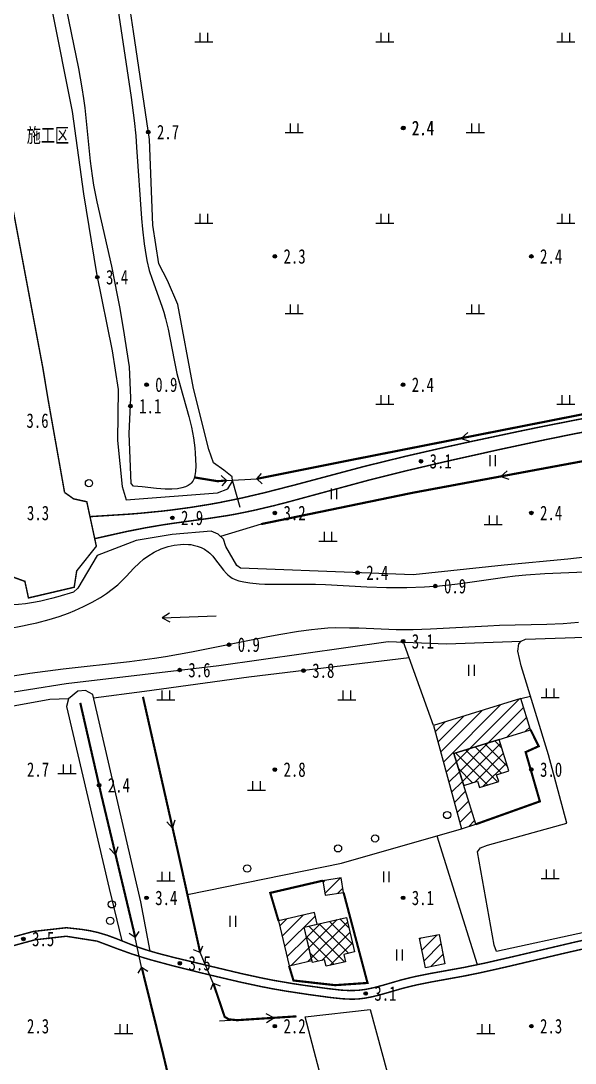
# Model space of a CAD drawing. Header units: metres. Extents: x 494039 to 619385, y 3351420 to 3402703.
# Drawn here: x 581703.7 to 581856.8, y 3397068.8 to 3397356.6 of the extents above; entities that cross this region are included whole.
import ezdxf
from ezdxf.enums import TextEntityAlignment as Align

# ---------------------------------------------------------------- set-up
doc = ezdxf.new("R2010")
doc.units = ezdxf.units.M
for name, pattern in [('2180', [0]), ('2430', [0]), ('4410a', [0]), ('8521', [0]), ('9610', [0])]:
    doc.linetypes.add(name, pattern=pattern)
for name, color, linetype in [('210100', 130, 'Continuous'), ('220200', 130, 'Continuous'), ('220900', 130, '2180'), ('261301', 141, 'Continuous'), ('310300', 8, 'Continuous'), ('310500', 8, 'Continuous'), ('330400', 8, 'Continuous'), ('380201', 8, '2430'), ('420500', 8, 'Continuous'), ('440100', 8, 'Continuous'), ('510301', 8, 'Continuous'), ('720100', 8, 'Continuous'), ('760201', 8, '8521'), ('810100', 8, '9610'), ('810302', 8, 'Continuous'), ('810600', 8, 'Continuous')]:
    doc.layers.add(name, color=color, linetype=linetype)
pattern_1 = [(45, (0, 0), (-1.767766953, 1.767766953), []), (135, (0, 0), (-1.767766953, -1.767766953), [])]
pattern_2 = [(45, (0, 0), (-1.767766953, 1.767766953), [])]

# ---------------------------------------------------------------- blocks, each defined once
blk = doc.blocks.new('gc170')
at = {"linetype": 'Continuous'}
blk.add_circle((0, 0), 0.5, dxfattribs=at)
blk = doc.blocks.new('gu')
at = {"flags": 128}
for points in [[(3.75, 0), (-3.75, 0)], [(2.71, -0.6), (3.75, 0), (3.75, 0), (2.71, 0.6)]]:
    blk.add_lwpolyline(points, dxfattribs=at)
blk = doc.blocks.new('p_point')
for radius in [0.25, 0.2, 0.15, 0.1, 0.05]:
    blk.add_circle((0, 0), radius)
blk.add_point((0, 0))
blk = doc.blocks.new('vm')
at = {"linetype": 'Continuous'}
for p, q in [((1.25, 0), (-1.25, 0)), ((-0.5, 0), (-0.5, 1.3)), ((0.5, 1.3), (0.5, 0))]:
    blk.add_line(p, q, dxfattribs=at)
blk = doc.blocks.new('ve')
at = {"color": 0, "linetype": 'Continuous'}
for p, q in [((-0.4, 1.5), (-0.4, 0)), ((0.4, 0), (0.4, 1.5))]:
    blk.add_line(p, q, dxfattribs=at)
blk = doc.blocks.new('1-3&1-4')
at = {"layer": '310300', "linetype": 'Continuous'}
h = blk.add_hatch(dxfattribs=at)
h.set_pattern_fill('ANSI31', color=8, scale=20, style=0)
h.set_pattern_definition(pattern_2)
h.paths.add_polyline_path([(581844.4881, 3397160.8799), (581841.8049, 3397169.5268), (581817.6494, 3397162.0314), (581825.4462, 3397133.5531), (581829.3486, 3397134.764), (581823.2863, 3397154.301)])
h = blk.add_hatch(dxfattribs=at)
h.set_pattern_fill('ANSI31', color=8, scale=20, style=0)
h.set_pattern_definition(pattern_2)
h.paths.add_polyline_path([(581792.8399, 3397115.9463), (581792.2097, 3397119.9874), (581787.0882, 3397119.1887), (581787.7184, 3397115.1476)])
h = blk.add_hatch(dxfattribs=at)
h.set_pattern_fill('ANSI31', color=8, scale=20, style=0)
h.set_pattern_definition(pattern_2)
h.paths.add_polyline_path([(581781.9408, 3397106.3176), (581785.5327, 3397107.1562), (581784.7773, 3397110.392), (581774.8895, 3397108.0835), (581777.7815, 3397095.6967), (581784.0773, 3397097.1666)])
h = blk.add_hatch(dxfattribs=at)
h.set_pattern_fill('ANSI31', color=8, scale=20, style=0)
h.set_pattern_definition(pattern_2)
h.paths.add_polyline_path([(581820.8062, 3397096.2071), (581815.4348, 3397095.1637), (581813.8539, 3397103.302), (581819.2253, 3397104.3454)])
at = {"layer": '310500', "linetype": 'Continuous'}
h = blk.add_hatch(dxfattribs=at)
h.set_pattern_fill('ANSI37', color=8, scale=20, style=0)
h.set_pattern_definition(pattern_1)
h.paths.add_polyline_path([(581823.2863, 3397154.301), (581826.0221, 3397145.4844), (581829.8707, 3397146.6786), (581830.4092, 3397144.9431), (581835.6924, 3397146.5825), (581835.1122, 3397148.4525), (581838.5252, 3397149.5115), (581835.8311, 3397158.1936)])
h = blk.add_hatch(dxfattribs=at)
h.set_pattern_fill('ANSI37', color=8, scale=20, style=0)
h.set_pattern_definition(pattern_1)
h.paths.add_polyline_path([(581793.6454, 3397109.0503), (581795.8749, 3397099.5009), (581792.8953, 3397098.8053), (581793.363, 3397096.8024), (581788.0295, 3397095.5572), (581787.6121, 3397097.3452), (581784.2205, 3397096.5534), (581781.9408, 3397106.3176)])
at = {"layer": '210100', "color": 141, "linetype": 'Continuous', "flags": 128}
for points in [[(581734.8034, 3397228.1728), (581734.2047, 3397228.8384), (581733.6509, 3397242.7109), (581734.0916, 3397252.4855), (581733.7006, 3397261.0839), (581732.0951, 3397271.6925), (581731.0663, 3397277.6159), (581730.4435, 3397280.888), (581728.8153, 3397288.8675), (581724.8245, 3397306.6831), (581723.9098, 3397311.2955), (581723.485, 3397313.8441), (581722.9581, 3397317.8398), (581721.4522, 3397332.561), (581721.1144, 3397335.2277), (581720.6763, 3397338.1078), (581719.7125, 3397343.4468), (581715.7136, 3397363.2503)], [(581730.3493, 3397361.2279), (581731.0266, 3397356.3568), (581734.1801, 3397335.4689), (581735.0087, 3397329.0758), (581735.4365, 3397324.8516), (581735.6912, 3397321.7875), (581737.0552, 3397302.0305), (581737.308, 3397299.1188), (581737.7589, 3397295.0558), (581738.0049, 3397293.3253), (581738.5165, 3397290.465), (581739.1899, 3397287.6873), (581739.9365, 3397285.311), (581742.6724, 3397277.7961), (581743.2072, 3397276.1363), (581743.6734, 3397274.4779), (581744.386, 3397271.4598), (581746.0258, 3397262.9696), (581746.832, 3397259.2344), (581747.8015, 3397255.566), (581750.1474, 3397247.4002), (581750.8773, 3397244.4076), (581751.4138, 3397241.5153), (581751.7714, 3397238.6814), (581751.8971, 3397237.2088), (581752.04, 3397233.7841), (581751.9725, 3397232.1974), (581751.8064, 3397231.1034), (581751.5487, 3397230.2221), (581751.2247, 3397229.5446), (581750.7879, 3397228.9573), (581750.4832, 3397228.6711), (581749.9294, 3397228.2996), (581749.1972, 3397227.9659), (581748.1919, 3397227.6607), (581747.0112, 3397227.4295), (581745.4083, 3397227.2794), (581743.5462, 3397227.2885), (581741.1601, 3397227.4904), (581737.19, 3397227.9819), (581734.8034, 3397228.1728)], [(581700.3639, 3397188.859), (581704.191, 3397189.5566), (581706.2951, 3397189.9971), (581708.128, 3397190.4176), (581711.5078, 3397191.2943), (581714.3362, 3397192.1521), (581716.8739, 3397193.0496), (581718.6537, 3397193.7712), (581721.0611, 3397194.874), (581723.4134, 3397196.095), (581725.6967, 3397197.4326), (581727.3524, 3397198.5164), (581728.9478, 3397199.6767), (581730.4693, 3397200.9238), (581731.3162, 3397201.6968), (581732.8139, 3397203.2139), (581734.9478, 3397205.492), (581736.348, 3397206.8746), (581737.6311, 3397207.9707), (581738.7543, 3397208.7929), (581740.5413, 3397209.8839), (581742.4373, 3397210.7887), (581744.4321, 3397211.4808), (581746.0985, 3397211.8599), (581747.7908, 3397212.0664), (581748.64, 3397212.1011), (581749.9917, 3397212.0538), (581750.6603, 3397211.9796), (581751.3215, 3397211.8692), (581752.455, 3397211.5832), (581753.4766, 3397211.2011), (581754.4316, 3397210.7124), (581755.4308, 3397210.0204), (581755.8817, 3397209.6286), (581756.7177, 3397208.7631), (581757.2377, 3397208.1409), (581759.697, 3397204.9011), (581760.4872, 3397204.0203), (581760.9081, 3397203.6185), (581761.3509, 3397203.2489), (581762.0631, 3397202.7671), (581762.9153, 3397202.347), (581763.9241, 3397201.9962), (581765.2797, 3397201.6799), (581766.993, 3397201.4232), (581769.5443, 3397201.1881), (581771.1267, 3397201.1063), (581775.2119, 3397201.0451), (581781.4606, 3397201.0924), (581785.1184, 3397201.0354), (581787.8437, 3397200.9357), (581799.2308, 3397200.3402), (581804.7048, 3397200.1371), (581810.3137, 3397200.1288), (581815.1574, 3397200.2945), (581819.3847, 3397200.5869), (581822.7352, 3397200.9423), (581825.1772, 3397201.2602), (581837.3675, 3397203.038), (581840.2186, 3397203.3817), (581843.2258, 3397203.6637), (581848.4382, 3397204.0005), (581866.0692, 3397204.7369)], [(581857.7146, 3397190.5155), (581853.5322, 3397190.1201), (581848.9619, 3397189.9092), (581835.9192, 3397189.6418), (581832.7346, 3397189.5048), (581816.8383, 3397188.6067), (581812.0669, 3397188.4572), (581807.3639, 3397188.4823), (581797.0375, 3397188.8905), (581794.46, 3397188.9634), (581790.6021, 3397188.9697), (581788.4651, 3397188.8917), (581785.7609, 3397188.6854), (581783.9624, 3397188.4913), (581780.373, 3397188.0023), (581775.0017, 3397187.098), (581771.426, 3397186.425), (581750.8772, 3397182.2919), (581743.7069, 3397181.0175), (581740.6539, 3397180.5586), (581733.7676, 3397179.6648), (581715.369, 3397177.5806), (581706.1875, 3397176.4234), (581697.802, 3397175.1027)]]:
    blk.add_lwpolyline(points, dxfattribs=at)
at = {"layer": '220200', "color": 141, "linetype": 'Continuous', "const_width": 0.6, "flags": 128}
for points in [[(581768.8675, 3397230.1465), (581795.6387, 3397235.5029), (581871.7365, 3397250.5179), (581920.1843, 3397260.0043), (581960.993, 3397267.597), (581982.0928, 3397272.2512), (581982.7758, 3397272.7484), (581982.9755, 3397274.1011), (581970.9625, 3397312.2562), (581965.1619, 3397325.3897), (581963.1252, 3397328.3236), (581956.6084, 3397331.0071)], [(581770.0667, 3397217.6563), (581811.909, 3397226.3019), (581866.446, 3397236.4278), (581917.862, 3397246.6463), (581948.4173, 3397249.3728), (581984.7986, 3397255.7545)], [(581751.6519, 3397230.5502), (581758.0073, 3397229.508), (581760.5497, 3397229.704)], [(581753.2421, 3397099.3303), (581747.4383, 3397125.6851), (581737.4378, 3397169.9603)], [(581735.329, 3397103.4837), (581725.9311, 3397142.8986), (581720.1234, 3397168.307)], [(581780.8641, 3396910.6804), (581776.4111, 3396930.0445), (581769.4675, 3396959.7757), (581762.6601, 3396988.415), (581753.1284, 3397027.3826), (581746.7453, 3397055.5368), (581743.0173, 3397071.2588), (581737.0794, 3397095.3011)], [(581779.8439, 3397081.7268), (581763.4001, 3397080.6694), (581761.1173, 3397080.9089), (581760.0008, 3397081.6051), (581756.8633, 3397090.8701)]]:
    blk.add_lwpolyline(points, dxfattribs=at)
at = {"layer": '220900', "color": 141, "linetype": 'Continuous'}
for p, q in [((581760.5497, 3397229.704), (581759.0624, 3397231.0411)), ((581768.8675, 3397230.1465), (581770.2046, 3397231.6338)), ((581760.5497, 3397229.704), (581759.2126, 3397228.2167)), ((581768.8675, 3397230.1465), (581770.3548, 3397228.8094)), ((581735.329, 3397103.4837), (581733.6502, 3397104.5708)), ((581735.329, 3397103.4837), (581736.4161, 3397105.1625)), ((581753.2421, 3397099.3303), (581753.9857, 3397101.1869)), ((581753.2421, 3397099.3303), (581751.3855, 3397100.0739)), ((581737.0794, 3397095.3011), (581735.9923, 3397093.6223)), ((581737.0794, 3397095.3011), (581738.7582, 3397094.214)), ((581756.8633, 3397090.8701), (581756.1197, 3397089.0135)), ((581756.8633, 3397090.8701), (581758.7199, 3397090.1265))]:
    blk.add_line(p, q, dxfattribs=at)
at = {"layer": '220900', "color": 141, "linetype": '2180', "flags": 128}
for points in [[(581760.5497, 3397229.704), (581768.8675, 3397230.1465)], [(581737.0794, 3397095.3011), (581735.329, 3397103.4837)]]:
    blk.add_lwpolyline(points, dxfattribs=at)
at = {"layer": '220900', "color": 141, "linetype": '2180', "elevation": 2.7153, "flags": 128}
blk.add_lwpolyline([(581756.8633, 3397090.8701), (581753.2421, 3397099.3303)], dxfattribs=at)
at = {"layer": '310300', "color": 8, "linetype": 'Continuous', "flags": 128}
for points, elevation in [([(581844.4881, 3397160.8799), (581841.8049, 3397169.5268), (581817.6494, 3397162.0314), (581825.4462, 3397133.5531), (581829.3486, 3397134.764), (581823.2863, 3397154.301)], 6.4914), ([(581792.8399, 3397115.9463), (581792.2097, 3397119.9874), (581787.0882, 3397119.1887), (581787.7184, 3397115.1476)], 6.1989), ([(581781.9408, 3397106.3176), (581785.5327, 3397107.1562), (581784.7773, 3397110.392), (581774.8895, 3397108.0835), (581777.7815, 3397095.6967), (581784.0773, 3397097.1666)], 6.3146), ([(581820.8062, 3397096.2071), (581815.4348, 3397095.1637), (581813.8539, 3397103.302), (581819.2253, 3397104.3454)], 6.1329)]:
    blk.add_lwpolyline(points, close=True, dxfattribs=dict(at, elevation=elevation))
at = {"layer": '310500', "color": 8, "linetype": 'Continuous', "flags": 128}
for points in [[(581823.2863, 3397154.301), (581826.0221, 3397145.4844), (581829.8707, 3397146.6786), (581830.4092, 3397144.9431), (581835.6924, 3397146.5825), (581835.1122, 3397148.4525), (581838.5252, 3397149.5115), (581835.8311, 3397158.1936)], [(581793.6454, 3397109.0503), (581795.8749, 3397099.5009), (581792.8953, 3397098.8053), (581793.363, 3397096.8024), (581788.0295, 3397095.5572), (581787.6121, 3397097.3452), (581784.2205, 3397096.5534), (581781.9408, 3397106.3176)]]:
    blk.add_lwpolyline(points, close=True, dxfattribs=at)
at = {"layer": '330400', "color": 8, "linetype": 'Continuous', "flags": 128}
blk.add_lwpolyline([(581800.821, 3397010.7363), (581782.1973, 3397081.5851), (581800.2168, 3397083.5736), (581819.2582, 3397013.396)], close=True, dxfattribs=at)
at = {"layer": '380201', "color": 8, "linetype": '2430', "const_width": 0.6, "flags": 128}
for points in [[(581829.3486, 3397134.764), (581847.0605, 3397141.0885), (581843.1324, 3397154.6911), (581846.7262, 3397156.3239), (581844.4881, 3397160.8799)], [(581787.0882, 3397119.1887), (581772.5932, 3397115.8182), (581774.8895, 3397108.0835)], [(581777.7815, 3397095.6967), (581779.0102, 3397091.6255), (581790.5276, 3397090.3383), (581799.4619, 3397090.9503), (581797.0629, 3397100.0021), (581792.8399, 3397115.9463)]]:
    blk.add_lwpolyline(points, dxfattribs=at)
at = {"layer": '420500', "color": 8, "linetype": 'Continuous', "const_width": 0.4, "flags": 128}
for points in [[(581709.8127, 3397260.6609), (581701.4389, 3397305.1662), (581690.2401, 3397367.0056), (581684.2908, 3397397.9659), (581687.2674, 3397402.2074), (581684.6454, 3397414.5586), (581681.0644, 3397416.0536), (581679.33, 3397421.108), (581666.2088, 3397490.0947), (581652.7813, 3397560.1283), (581639.3583, 3397626.3827), (581635.587, 3397646.6627)], [(581709.8127, 3397260.6609), (581711.2288, 3397252.0911), (581715.7895, 3397226.3981)], [(581697.81, 3397223.2065), (581693.9572, 3397219.2207), (581696.5872, 3397204.8484), (581704.8299, 3397201.842), (581705.8199, 3397197.2643), (581718.4438, 3397200.2175), (581719.1319, 3397204.7211), (581724.5633, 3397211.5489), (581721.9244, 3397223.8336), (581718.2914, 3397224.6236), (581715.7895, 3397226.3981)]]:
    blk.add_lwpolyline(points, dxfattribs=at)
at = {"layer": '440100', "color": 8, "linetype": '4410a', "const_width": 0.4, "flags": 128}
for points in [[(581722.8083, 3397219.7189), (581733.5241, 3397220.397), (581736.5341, 3397220.6377), (581742.6673, 3397221.2363), (581745.3431, 3397221.5491), (581750.6827, 3397222.2766), (581756.0023, 3397223.1359), (581758.6528, 3397223.6161), (581764.8254, 3397224.88), (581770.9771, 3397226.32), (581779.3958, 3397228.4758), (581798.4878, 3397233.5651), (581810.0323, 3397236.4004), (581821.1971, 3397238.9502), (581827.9087, 3397240.4248), (581841.3523, 3397243.2813), (581848.0832, 3397244.665), (581863.1538, 3397247.6234), (581906.4699, 3397255.6346), (581936.1821, 3397261.3607), (581950.0741, 3397263.9585), (581960.0431, 3397265.6954), (581985.1147, 3397269.7972)], [(581534.3266, 3397054.0506), (581537.069, 3397053.6846), (581561.9048, 3397063.9411), (581614.1088, 3397081.8533), (581626.5131, 3397085.1288), (581674.3227, 3397096.2516), (581707.2209, 3397105.1825), (581716.3012, 3397106.2044), (581720.7016, 3397105.7104), (581723.0533, 3397105.3232), (581725.011, 3397104.8738), (581727.5485, 3397104.1246), (581730.0873, 3397103.1837), (581735.4335, 3397101.0566), (581738.1388, 3397100.1368), (581741.4863, 3397099.1504), (581746.0966, 3397097.9578), (581764.7004, 3397093.5206), (581770.7044, 3397092.2196), (581773.4835, 3397091.6766), (581778.7346, 3397090.7794), (581781.9582, 3397090.291), (581788.3251, 3397089.4127), (581792.1255, 3397088.9756), (581794.3665, 3397088.8449), (581796.7634, 3397088.8974), (581798.9838, 3397089.1786), (581801.1865, 3397089.64), (581803.8647, 3397090.3575), (581808.974, 3397091.8396), (581812.3721, 3397092.6653), (581816.8144, 3397093.5583), (581826.0616, 3397095.2267), (581831.8425, 3397096.4225), (581839.5219, 3397098.1821), (581856.4583, 3397102.1664), (581862.8572, 3397103.6072), (581874.0734, 3397106.0375), (581882.3971, 3397107.7228), (581912.8646, 3397113.5634), (581929.6173, 3397116.9741), (581969.3396, 3397125.1747), (581978.6257, 3397127.1402), (581985.1872, 3397128.5919), (581991.908, 3397130.1228), (582006.0753, 3397133.4468), (582016.8914, 3397136.1028), (582036.5864, 3397141.2656)]]:
    blk.add_lwpolyline(points, dxfattribs=at)
at = {"layer": '440100', "color": 8, "linetype": 'Continuous', "const_width": 0.4, "flags": 128}
for points in [[(581724.1136, 3397213.6422), (581733.0495, 3397215.6294), (581737.857, 3397216.5837), (581742.791, 3397217.4281), (581745.4802, 3397217.8339), (581755.8119, 3397219.2531), (581760.7369, 3397220.0068), (581763.2995, 3397220.4612), (581767.9551, 3397221.4175), (581773.3558, 3397222.6877), (581776.4315, 3397223.4659), (581799.4271, 3397229.6918), (581809.9724, 3397232.3404), (581821.2702, 3397234.9833), (581835.9899, 3397238.2682), (581848.468, 3397240.9364), (581856.4243, 3397242.5555), (581869.6993, 3397245.0535)], [(581674.8953, 3397093.9791), (581707.6614, 3397102.8741), (581716.249, 3397103.8406), (581724.7688, 3397102.4983), (581730.3507, 3397100.3936), (581734.2195, 3397099.0013), (581737.7696, 3397097.8674), (581739.9214, 3397097.2386), (581745.4926, 3397095.7402), (581750.3095, 3397094.5271), (581755.862, 3397093.1646), (581764.2061, 3397091.2081), (581770.2496, 3397089.914), (581773.3413, 3397089.3188), (581776.8853, 3397088.7063), (581783.4159, 3397087.7169), (581789.1741, 3397086.9375), (581792.4492, 3397086.586), (581794.8074, 3397086.4718), (581795.8907, 3397086.48), (581797.2231, 3397086.558), (581798.9917, 3397086.7863), (581800.9992, 3397087.1859), (581803.7444, 3397087.8967), (581809.4765, 3397089.5504), (581812.872, 3397090.3716), (581817.3106, 3397091.2628), (581826.2079, 3397092.8693), (581830.41, 3397093.718), (581837.6233, 3397095.3329), (581853.77, 3397099.1446), (581860.1566, 3397100.6004)]]:
    blk.add_lwpolyline(points, dxfattribs=at)
at = {"layer": '760201', "color": 8, "linetype": '8521', "flags": 128}
for points in [[(581701.206, 3397489.4924), (581695.2487, 3397488.3692), (581694.9969, 3397485.4566), (581694.8428, 3397482.5535), (581694.8669, 3397480.3899), (581695.063, 3397478.2504), (581695.2274, 3397477.191), (581695.6744, 3397475.0851), (581696.3902, 3397472.4729), (581696.8785, 3397470.9157), (581697.4006, 3397469.3668), (581698.5316, 3397466.301), (581701.3722, 3397459.2877), (581702.4164, 3397456.2393), (581702.7595, 3397454.9799), (581703.2894, 3397452.6079), (581703.8743, 3397449.2822), (581704.1795, 3397447.24), (581705.3608, 3397438.1415), (581704.2193, 3397432.7558), (581705.4583, 3397428.533), (581706.3931, 3397424.3155), (581707.1398, 3397420.5849), (581707.5985, 3397409.3966), (581707.8204, 3397394.969), (581709.8612, 3397386.1205), (581710.9408, 3397378.4878), (581710.9071, 3397368.7787), (581712.149, 3397360.2458), (581717.8841, 3397331.6082), (581720.9923, 3397308.8547), (581724.6279, 3397286.8847), (581728.9417, 3397265.4734), (581730.6269, 3397254.8102), (581730.4402, 3397240.7031), (581731.7234, 3397228.0838), (581732.8003, 3397224.3425)], [(581732.8003, 3397224.3425), (581757.983, 3397226.2919), (581760.9028, 3397227.4271), (581762.144, 3397229.5345), (581762.0579, 3397230.6962), (581759.7623, 3397232.5702), (581756.9302, 3397234.561), (581755.6218, 3397238.258), (581751.4104, 3397255.1409), (581747.0334, 3397278.2609), (581744.2186, 3397284.9649), (581741.8099, 3397289.4961), (581740.1818, 3397300.1861), (581739.2036, 3397323.8579), (581734.8704, 3397353.6846), (581732.2963, 3397370.3689), (581729.7458, 3397415.7986), (581730.4098, 3397416.8629), (581731.7944, 3397418.1429), (581750.6034, 3397423.1129), (581751.1015, 3397424.5025), (581750.7896, 3397425.6582), (581749.754, 3397426.0089), (581730.7574, 3397421.8208), (581729.164, 3397422.8151), (581728.515, 3397423.6639), (581727.3075, 3397438.3165), (581722.9052, 3397468.5673), (581720.8593, 3397487.3852), (581719.0821, 3397488.1536)], [(582020.6586, 3397169.3995), (582021.6214, 3397170.9623), (582021.0256, 3397175.3202), (582010.0952, 3397211.8914), (582004.609, 3397224.8377), (582003.4333, 3397226.6789), (582001.5033, 3397227.8831), (582000.1098, 3397228.3835), (581974.5146, 3397228.9962), (581947.7843, 3397224.4418), (581930.0595, 3397217.6254), (581911.6665, 3397214.331), (581881.9696, 3397211.1389), (581854.7544, 3397208.0197), (581837.1712, 3397206.2771), (581812.0571, 3397203.6874), (581797.84, 3397204.1898), (581764.4065, 3397205.5206), (581763.3466, 3397206.1803), (581760.3535, 3397211.5128), (581759.6406, 3397213.52), (581758.2402, 3397214.8385), (581756.2914, 3397215.6957), (581745.4743, 3397214.7815), (581735.6079, 3397213.1486), (581724.7852, 3397209.023), (581719.4243, 3397199.9585), (581718.2766, 3397198.8277), (581713.9283, 3397197.5334), (581712.1711, 3397197.0666), (581709.2272, 3397196.3889), (581707.7447, 3397196.0976), (581704.9728, 3397195.6569), (581703.0495, 3397195.4494), (581696.4999, 3397195.0663), (581694.6843, 3397194.841), (581693.2933, 3397194.5603), (581692.2882, 3397194.2781), (581689.2896, 3397193.2477), (581688.0813, 3397192.8868), (581687.141, 3397192.673), (581685.4729, 3397192.4197), (581683.2973, 3397192.259), (581681.834, 3397192.2202), (581676.4365, 3397192.2327), (581673.9935, 3397192.1767), (581670.1074, 3397191.9469), (581667.8962, 3397191.7543), (581664.0415, 3397191.3132), (581661.7967, 3397190.9809), (581658.224, 3397190.323), (581653.7007, 3397189.3352), (581651.1268, 3397188.7166), (581646.6476, 3397187.5406), (581640.8191, 3397185.7779), (581630.8905, 3397182.5532), (581625.5942, 3397180.9264), (581623.0541, 3397180.214), (581617.4338, 3397178.7465), (581610.7616, 3397177.1349), (581606.1283, 3397176.1197), (581604.064, 3397175.7146), (581600.9587, 3397175.1951), (581598.2326, 3397174.8641), (581594.2439, 3397174.5503), (581589.3478, 3397174.3394), (581586.6671, 3397174.2895), (581582.6261, 3397174.317), (581580.819, 3397174.3832), (581578.0884, 3397174.5745), (581576.6618, 3397174.7337), (581574.7791, 3397175.0429), (581573.259, 3397175.4187), (581572.0971, 3397175.8227), (581570.7421, 3397176.4949), (581569.6997, 3397177.2394), (581568.8514, 3397178.01), (581567.8198, 3397179.1243), (581564.7551, 3397182.9642), (581563.3071, 3397184.6805), (581561.7552, 3397186.2418), (581560.3567, 3397187.3303), (581559.6838, 3397187.7391), (581558.9456, 3397188.1041), (581557.8354, 3397188.5213), (581557.2229, 3397188.6978), (581555.4901, 3397189.0291), (581553.9994, 3397189.1433), (581553.0052, 3397189.1496), (581551.0164, 3397189.0334), (581549.7737, 3397188.8941), (581547.043, 3397188.4687), (581545.0619, 3397188.0994), (581527.6364, 3397184.7072), (581522.7197, 3397183.5922), (581520.3325, 3397182.9085), (581519.4328, 3397182.6044), (581517.8508, 3397181.9778), (581516.974, 3397181.5632), (581515.4657, 3397180.7177), (581513.8266, 3397179.6493), (581509.0073, 3397176.2284), (581507.0577, 3397175.0086), (581502.2437, 3397172.2934), (581500.6404, 3397171.2546), (581498.9116, 3397169.9289), (581493.7111, 3397165.3736), (581492.2665, 3397164.2268), (581490.5165, 3397163.0609), (581489.47, 3397162.5151), (581488.9304, 3397162.2845), (581487.6239, 3397161.8772), (581486.216, 3397161.6282), (581484.4328, 3397161.4771), (581480.2874, 3397161.3164), (581477.4239, 3397161.0159), (581474.2949, 3397160.4967), (581464.6839, 3397158.5749), (581441.5233, 3397146.8316), (581437.5628, 3397145.3928)], [(581521.4315, 3397138.8105), (581540.4465, 3397139.2579), (581559.1105, 3397141.5006), (581572.8271, 3397143.9585), (581638.129, 3397159.3904), (581679.5691, 3397167.0478), (581695.3197, 3397170.3702), (581716.1871, 3397173.6244), (581758.4042, 3397178.6496), (581805.1666, 3397185.2243), (581821.2764, 3397184.5576), (581841.8923, 3397185.3639)], [(581810.9255, 3397180.7362), (581766.7044, 3397175.3732), (581737.8572, 3397171.4663), (581723.7779, 3397169.6274)], [(581739.3883, 3397099.7692), (581736.8408, 3397113.3923), (581723.5502, 3397170.6077), (581721.6018, 3397171.7502), (581719.4708, 3397171.5281), (581716.8721, 3397169.3843), (581716.3034, 3397167.3052), (581728.0788, 3397117.022), (581731.5621, 3397102.5809)], [(581716.8721, 3397169.3843), (581711.7203, 3397169.2429), (581676.8101, 3397162.8788), (581630.9711, 3397153.0626), (581568.1259, 3397140.6864)]]:
    blk.add_lwpolyline(points, dxfattribs=at)
blk.add_lwpolyline([(581841.9302, 3397178.5194), (581841.0109, 3397182.5859), (581841.2879, 3397184.5525), (581841.8923, 3397185.3639), (581843.1374, 3397185.8956), (581859.4469, 3397186.465), (581865.0463, 3397187.4576), (581867.9185, 3397188.0849), (581870.7567, 3397188.8316), (581878.4556, 3397191.0415), (581880.783, 3397191.5947), (581883.6119, 3397192.107), (581890.6113, 3397193.1153), (581893.4532, 3397193.5885), (581897.05, 3397194.3601), (581904.2138, 3397196.0339), (581906.7067, 3397196.5077), (581908.8758, 3397196.7988), (581910.4956, 3397196.9512), (581914.8363, 3397197.2143), (581923.9341, 3397197.5872), (581927.2242, 3397197.8306), (581929.4574, 3397198.1295), (581931.1856, 3397198.5004), (581932.88, 3397199.0258), (581939.3981, 3397201.576), (581945.1585, 3397203.6996), (581947.9673, 3397204.7893), (581949.519, 3397205.3038), (581950.7942, 3397205.5871), (581952.3877, 3397205.7765), (581955.9931, 3397205.9727), (581957.441, 3397206.0997), (581960.0777, 3397206.4616), (581962.5824, 3397206.9139), (581972.9555, 3397209.0624), (581974.3429, 3397209.3072), (581976.7803, 3397209.6505), (581979.1515, 3397209.8166), (581981.8066, 3397209.8115), (581984.9976, 3397209.6268), (581987.6448, 3397209.3397), (581988.9587, 3397209.1408), (581991.0873, 3397208.7026), (581992.4209, 3397208.3071), (581993.3251, 3397207.9238), (581994.2545, 3397207.3639), (581994.926, 3397206.8151), (581995.4668, 3397206.2349), (581995.9945, 3397205.4219), (581996.3244, 3397204.6302), (581996.6058, 3397203.5437), (581996.8258, 3397202.0196), (581997.1017, 3397199.4237), (581997.4716, 3397197.3673), (581998.0903, 3397194.8636), (581999.1068, 3397191.419), (582001.7289, 3397183.0835), (582002.7443, 3397180.0962), (582003.1733, 3397178.9655), (582003.9345, 3397177.1932), (582004.593, 3397175.9078), (582005.351, 3397174.6787), (582006.1705, 3397173.5669), (582006.6361, 3397173.016), (582007.5861, 3397172.0413), (582008.4712, 3397171.2828), (582009.4176, 3397170.6145), (582009.914, 3397170.3218), (582010.4807, 3397170.0366), (582011.4969, 3397169.6426), (582012.709, 3397169.3176), (582013.486, 3397169.1716), (582014.273, 3397169.0644), (582015.8626, 3397168.9561), (582017.9225, 3397169.0195), (582020.6586, 3397169.3995), (582025.2537, 3397159.8695), (582034.0331, 3397143.844), (582034.2295, 3397142.7311), (582033.5162, 3397141.8003), (582017.7515, 3397138.6349), (581991.5325, 3397132.803), (581966.6512, 3397126.9219), (581910.21, 3397115.0966), (581884.2519, 3397110.3429), (581835.1164, 3397099.6795), (581834.4117, 3397101.3998), (581829.8761, 3397127.1164), (581830.6797, 3397128.2812), (581832.5741, 3397128.9704), (581854.4749, 3397135.092), (581849.4623, 3397153.8983)], close=True, dxfattribs=at)
at = {"layer": '810100', "color": 8, "linetype": '9610', "flags": 128}
for points in [[(581762.144, 3397229.5345), (581764.2363, 3397222.343)], [(581770.0667, 3397217.6563), (581758.8987, 3397214.2185)], [(581749.7169, 3397115.3381), (581792.2742, 3397124.0399), (581825.4462, 3397133.5531)]]:
    blk.add_lwpolyline(points, dxfattribs=at)
for points, elevation in [([(581817.6494, 3397162.0314), (581809.2839, 3397185.3029)], 3.7523), ([(581841.8049, 3397169.5268), (581844.501, 3397170.116)], 3.7523), ([(581818.6083, 3397131.5921), (581829.7199, 3397096.0056)], 3.5706)]:
    blk.add_lwpolyline(points, dxfattribs=dict(at, elevation=elevation))
at = {"layer": '261301', "color": 141, "linetype": 'Continuous', "xscale": 2, "yscale": 2}
for p, rotation in [((581832.6759, 3397242.7853, 2.7746), 191.1215317217886), ((581843.6223, 3397232.1901, 2.7746), 190.5199260369014), ((581750.2043, 3397192.045, 0.7135), 182.240685897261), ((581743.9799, 3397140.9963, 2.6797), 282.7260240073047), ((581728.1468, 3397133.6061, 1.999), 283.4135733614617), ((581766.0958, 3397080.8428, 2.6797), 3.678389044739883)]:
    blk.add_blockref('gu', p, dxfattribs=dict(at, rotation=rotation))
at = {"layer": '510301', "color": 8, "linetype": 'Continuous', "xscale": 2, "yscale": 2}
for p in [(581722.5335, 3397228.9573, 4.0561), (581821.451, 3397137.3242, 3.5356), (581801.5358, 3397130.8612, 3.5912), (581791.3146, 3397128.1179, 3.5541), (581766.2233, 3397122.5459, 3.7098), (581728.8395, 3397112.655, 3.7877), (581728.396, 3397108.1178, 3.6987)]:
    blk.add_blockref('gc170', p, dxfattribs=at)
at = {"layer": '720100', "color": 8, "linetype": 'Continuous', "xscale": 2, "yscale": 2, "zscale": 2}
for p in [(581738.9049, 3397325.9143, 2.7419), (581809.2842, 3397327.0124, 2.4306), (581809.3781, 3397327.0527, 2.4294), (581773.8568, 3397291.585, 2.3278), (581844.7116, 3397291.5851, 2.4485), (581724.837, 3397285.8468, 3.442), (581738.4293, 3397256.1575, 0.8976), (581809.2841, 3397256.1577, 2.4392), (581733.9902, 3397250.2366, 1.1053), (581814.2236, 3397235.0232, 3.0875), (581745.554, 3397219.3935, 2.9014), (581773.8566, 3397220.7302, 3.2494), (581844.7114, 3397220.7303, 2.3819), (581796.7176, 3397204.2349, 2.3674), (581818.1827, 3397200.5279, 0.8886), (581761.2063, 3397184.3617, 0.8775), (581809.2839, 3397185.3029, 3.077), (581747.5693, 3397177.3599, 3.5886), (581781.7883, 3397177.2025, 3.7508), (581773.8565, 3397149.8754, 2.847), (581844.7113, 3397149.8755, 2.9559), (581725.326, 3397145.5459, 2.4), (581738.429, 3397114.4479, 3.4367), (581809.2838, 3397114.4481, 3.091), (581704.4213, 3397103.0933, 3.5436), (581747.6216, 3397096.3817, 3.488), (581798.9539, 3397088.0409, 3.0542), (581773.8563, 3397079.0206, 2.1505), (581844.7111, 3397079.0208, 2.3392)]:
    blk.add_blockref('p_point', p, dxfattribs=at)
at = {"layer": '810302', "color": 8, "linetype": 'Continuous', "xscale": 2, "yscale": 2}
for p in [(581754.2263, 3397350.6962), (581804.2263, 3397350.6962), (581854.2263, 3397350.6962), (581779.2263, 3397325.6962), (581829.2263, 3397325.6962), (581754.2263, 3397300.6962), (581804.2263, 3397300.6962), (581854.2263, 3397300.6962), (581779.2263, 3397275.6962), (581829.2263, 3397275.6962), (581804.2263, 3397250.6962), (581854.2263, 3397250.6962), (581834.1435, 3397217.4555, 2.7988), (581788.5538, 3397212.8775, 2.7691), (581743.7779, 3397169.0717), (581793.7779, 3397169.0717), (581849.8761, 3397169.6795), (581716.4665, 3397148.6846), (581768.7779, 3397144.0717), (581743.7779, 3397119.0717), (581849.8761, 3397119.6795), (581732.107, 3397076.9376), (581832.107, 3397076.9376)]:
    blk.add_blockref('vm', p, dxfattribs=at)
at = {"layer": '810600', "color": 8, "linetype": 'Continuous', "xscale": 2, "yscale": 2}
for p in [(581834.0381, 3397233.6806, 2.9708), (581790.1936, 3397224.5155, 2.8284), (581828.1834, 3397175.7878, 3.5528), (581804.6665, 3397118.7386, 3.5528), (581762.2517, 3397106.4754, 3.5528), (581808.281, 3397097.1504, 3.5528)]:
    blk.add_blockref('ve', p, dxfattribs=at)
at = {"color": 8, "width": 0.75}
blk.add_text('施工区', height=4, dxfattribs=at).set_placement((581711.192, 3397325.0281, 3.7937), align=Align.MIDDLE_CENTER)
at = {"layer": '720100', "color": 8, "width": 0.75}
for s, p in [('2.4', (581811.6842, 3397327.0124, 2.4306)), ('2.4', (581811.7781, 3397327.0527, 2.4294)), ('2.7', (581741.3049, 3397325.9143, 2.7419)), ('2.3', (581776.2568, 3397291.585, 2.3278)), ('2.4', (581847.1116, 3397291.5851, 2.4485)), ('3.4', (581727.237, 3397285.8468, 3.442)), ('0.9', (581740.8293, 3397256.1575, 0.8976)), ('2.4', (581811.6841, 3397256.1577, 2.4392)), ('1.1', (581736.3902, 3397250.2366, 1.1053)), ('3.6', (581705.2538, 3397246.2437, 3.559)), ('3.1', (581816.6236, 3397235.0232, 3.0875)), ('3.3', (581705.4018, 3397220.73, 3.2561)), ('3.2', (581776.2566, 3397220.7302, 3.2494)), ('2.4', (581847.1114, 3397220.7303, 2.3819)), ('2.9', (581747.954, 3397219.3935, 2.9014)), ('2.4', (581799.1176, 3397204.2349, 2.3674)), ('0.9', (581820.5827, 3397200.5279, 0.8886)), ('3.1', (581811.6839, 3397185.3029, 3.077)), ('0.9', (581763.6063, 3397184.3617, 0.8775)), ('3.6', (581749.9693, 3397177.3599, 3.5886)), ('3.8', (581784.1883, 3397177.2025, 3.7508)), ('2.7', (581705.4017, 3397149.8753, 2.7266)), ('2.8', (581776.2565, 3397149.8754, 2.847)), ('3.0', (581847.1113, 3397149.8755, 2.9559)), ('2.4', (581727.726, 3397145.5459, 2.4)), ('3.4', (581740.829, 3397114.4479, 3.4367)), ('3.1', (581811.6838, 3397114.4481, 3.091)), ('3.5', (581706.8213, 3397103.0933, 3.5436)), ('3.5', (581750.0216, 3397096.3817, 3.488)), ('3.1', (581801.3539, 3397088.0409, 3.0542)), ('2.3', (581705.4016, 3397079.0205, 2.2957)), ('2.2', (581776.2563, 3397079.0206, 2.1505)), ('2.3', (581847.1111, 3397079.0208, 2.3392))]:
    blk.add_text(s, height=4, dxfattribs=at).set_placement(p, align=Align.MIDDLE_LEFT)

msp = doc.modelspace()

# ---------------------------------------------------------------- block references
msp.add_blockref('1-3&1-4', (0, 0))

doc.saveas('drawing.dxf')
